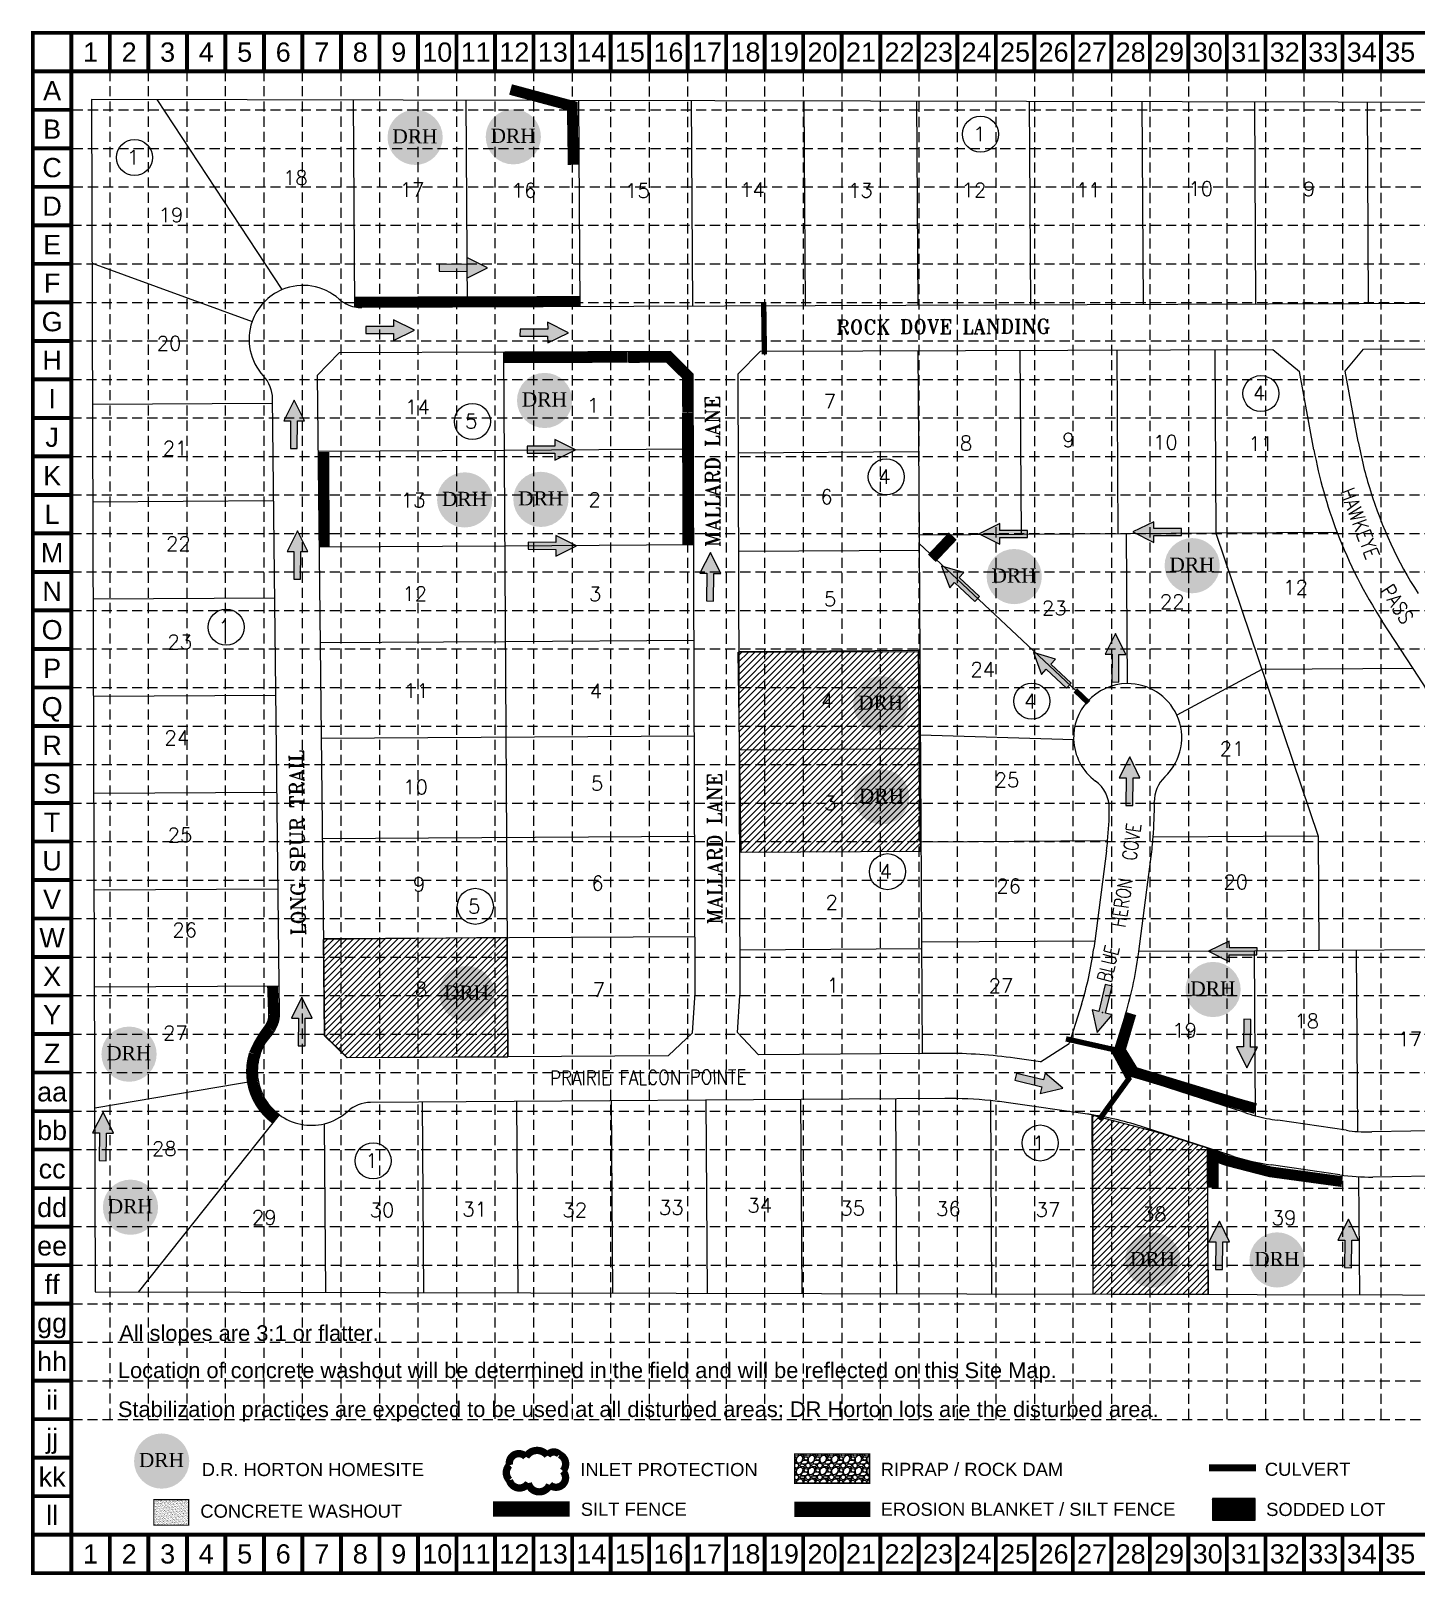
# Model space of a CAD drawing. Extents: x -29 to 2711, y -265 to 1449.
# Drawn here: x -29 to 1508, y -265 to 1449 of the extents above; entities that cross this region are included whole.
import ezdxf
from ezdxf.enums import TextEntityAlignment as Align

# ---------------------------------------------------------------- set-up
doc = ezdxf.new("R2010")
doc.units = 0
doc.header["$MEASUREMENT"] = 0
doc.linetypes.add('ACAD_ISO02W100', pattern=[15, 12, -3])
doc.linetypes.add('HIDDEN', pattern=[0.375, 0.25, -0.125])
doc.layers.get('0').update_dxf_attribs({"linetype": 'CONTINUOUS'})
for name, color, linetype in [('$-LOTS', 7, 'CONTINUOUS'), ('$-ROW', 7, 'CONTINUOUS'), ('$-THE_BOUNDARY', 6, 'CONTINUOUS'), ('BASE', 7, 'CONTINUOUS'), ('CULVERTS', 7, 'CONTINUOUS'), ('EROSION BLANKET', 84, 'CONTINUOUS'), ('FP-ARROWS', 7, 'CONTINUOUS'), ('FP-BLKNUM', 3, 'CONTINUOUS'), ('FP-LOTNUM', 7, 'CONTINUOUS'), ('FP-STNAME', 7, 'CONTINUOUS'), ('GRID', 254, 'HIDDEN'), ('LEGEND', 7, 'CONTINUOUS'), ('SILT FENCE', 200, 'CONTINUOUS'), ('SODDED LOT', 2, 'CONTINUOUS')]:
    doc.layers.add(name, color=color, linetype=linetype)
doc.styles.add('DRHorton', font='dutcheb.ttf')
doc.styles.add('L100T', font='romant.shx', dxfattribs={"height": 40})
doc.styles.add("L200'", font='ARIAL.TTF', dxfattribs={"height": 0.001969})
doc.styles.add('ROMANS', font='romans.shx')
doc.styles.get("Standard").update_dxf_attribs({"font": 'ARIAL.TTF'})

# ---------------------------------------------------------------- blocks, each defined once
blk = doc.blocks.new('DRHorton')
h = blk.add_hatch(color=1)
h.paths.add_polyline_path([(78.7, 25.8, 1), (40.4, 25.8, 1)])
h.paths.add_polyline_path([(42.3, 17.9), (76.5, 17.9), (76.5, 34.9), (42.3, 34.9)], flags=24)
at = {"layer": 'BASE', "color": 176, "style": 'DRHorton'}
blk.add_text('DRH', height=9.81, dxfattribs=at).set_placement((59.4, 21.6), align=Align.CENTER)
blk = doc.blocks.new('arrow')
blk.add_lwpolyline([(-67, -25.4), (-59.3, -25.4), (-59.6, -56.1), (-51.9, -56.2), (-51.6, -25.5), (-44, -25.5), (-55.3, -2.4), (-67, -25.4)], close=True)
at = {"color": 254}
for points in [[(-44, -25.5), (-67, -25.4), (-55.3, -2.4), (-67, -25.4)], [(-59.6, -56.1), (-51.9, -56.2), (-59.3, -25.4), (-51.6, -25.5)]]:
    blk.add_solid(points, dxfattribs=at)

msp = doc.modelspace()

# ---------------------------------------------------------------- hatches: boundary and pattern name
at = {"layer": 'BASE'}
h = msp.add_hatch(dxfattribs=at)
h.set_pattern_fill('AR-SAND', color=30, scale=1.127505, style=0)
h.set_pattern_definition([(37.5, (1061.0858, -293.9745), (-0.0710254, 2.1725043), [0, -1.7138083, 0, -1.9167593, 0, -1.8321964]), (7.5, (1061.0858, -293.9745), (1.995433, 3.181985), [0, -0.9245545, 0, -1.5446825, 0, -0.5919404]), (327.5, (1059.699, -293.9745), (3.511212, 0.0063806), [0, -0.5637527, 0, -2.02951, 0, -2.649638]), (317.5, (1059.699, -293.9745), (3.389424, 0.989584), [0, -0.2818764, 0, -1.3304565, 0, -1.5221324])])
h.paths.add_polyline_path([(145.6, -209.4), (145.6, -181.2), (107, -181.2), (107, -209.4)])
at = {"layer": 'LEGEND', "linetype": 'ACAD_ISO02W100'}
h = msp.add_hatch(dxfattribs=at)
h.set_pattern_fill('GRAVEL', color=240, scale=13.026866, style=0)
h.set_pattern_definition([(228.0128, (-108.5827, -820.5868), (-104.214901, -117.241807), [1.75258, -173.50597]), (184.9697, (-109.7551, -821.88944), (156.3223997, 13.02675226), [3.00749, -297.74106]), (132.5104, (-112.7513, -822.15), (130.2685341, -143.2956335), [2.12062, -209.94138]), (267.2737, (-117.83176, -825.4067), (13.02681362, 260.53731384), [2.73874, -271.13542]), (292.8337, (-117.962, -828.14234), (-65.13445654, 156.32233926), [2.68555, -265.87016]), (357.2737, (-116.9199, -830.61744), (-260.53731384, 13.02681362), [2.73874, -271.13542]), (37.6942, (-114.18424, -830.7477), (-169.34934719, -130.26853001), [3.62185, -358.56251]), (72.2553, (-111.31833, -828.53314), (91.1881987, 286.5909919), [3.4194, -338.52031]), (121.4296, (-110.2762, -825.2764), (-104.21503127, 169.34918684), [2.74802, -272.05401]), (175.2364, (-111.7091, -822.9316), (143.2955328, -13.0267552), [3.13729, -153.72695]), (222.3974, (-114.8356, -822.67105), (-156.32248176, -143.29541735), [4.05719, -401.66223]), (138.8141, (-104.9352, -825.537), (-91.1880969, 78.161158), [1.38477, -137.0927]), (171.4692, (-105.9773, -824.6251), (169.34922916, -26.05383404), [2.63451, -260.81753]), (225, (-108.583, -824.234), (-1e-15, -13.02687), [1.84227, -16.58049]), (203.1986, (-109.4946, -822.671), (65.134324, 26.0537483), [0.9921, -98.21755]), (291.8014, (-110.4064, -823.0619), (-13.0268643, 39.0806), [1.40303, -68.74879]), (30.9638, (-109.8854, -824.3645), (39.0805707, 26.0537634), [2.27878, -73.68025]), (161.5651, (-107.9313, -823.192), (26.053737, -13.026845), [1.64778, -39.54679]), (16.3895, (-117.962, -823.06186), (130.26868364, 39.08050153), [2.30836, -228.52828]), (70.3462, (-115.7475, -822.4105), (-52.1074001, -143.2955483), [1.93659, -191.7217]), (293.1986, (-107.9313, -820.5868), (-26.0537483, 65.134324), [1.98419, -97.22546]), (343.6105, (-107.1497, -822.4105), (-130.26868364, 39.08050153), [2.30836, -228.52828]), (339.444, (-117.962, -831.1385), (-65.1343515, 26.0536788), [2.22603, -109.07556]), (294.7751, (-115.8777, -831.9201), (-65.13422575, 143.2955651), [1.86516, -184.65117]), (66.8014, (-107.801, -833.6136), (26.0537483, 65.134324), [1.98419, -97.22546]), (17.354, (-107.01946, -831.78986), (-169.3492778, -52.1073904), [2.18371, -216.18636]), (69.444, (-114.1842, -833.6136), (-26.0536788, -65.1343515), [1.11302, -110.18858]), (101.3099, (-108.5827, -833.6136), (-13.0268347, 52.107472), [0.66424, -65.76]), (165.9638, (-108.713, -832.9623), (39.080604, -13.02684), [2.68555, -51.02558]), (186.009, (-111.3183, -832.3109), (130.26865176, 13.0268566), [2.48878, -246.38913]), (303.6901, (-109.8854, -825.537), (-13.026883, 26.053725), [1.87876, -45.09027]), (353.1572, (-108.8432, -827.1002), (221.45670523, -26.05383519), [3.28009, -324.72801]), (60.9454, (-105.5865, -827.491), (-52.1074624, -91.1880635), [1.3412, -132.77859]), (90, (-104.935, -826.319), (-13.02687, 13.02687), [0.78161, -12.24525]), (120.2564, (-111.5789, -831.9201), (52.1073954, -91.1880905), [1.80974, -179.16526]), (48.0128, (-112.4907, -830.3569), (104.214901, 117.241807), [3.50516, -171.75339]), (0, (-110.146, -827.752), (13.02687, 13.02687), [3.38699, -9.63988]), (325.3048, (-106.7589, -827.7515), (-130.2685802, 91.18817066), [2.05973, -203.9131]), (254.0546, (-105.0654, -828.924), (-13.026864, -52.1074636), [1.89674, -92.94028]), (207.646, (-105.5865, -830.7477), (-247.51038988, -130.26875548), [3.08821, -305.73368]), (175.4261, (-108.32215, -832.18066), (-169.34925877, 13.02679778), [3.26712, -323.44501])])
h.paths.add_polyline_path([(818.3, -162.7), (901.2, -162.8), (901.2, -130.3), (818.3, -130.4)])
at = {"layer": 'LEGEND'}
h = msp.add_hatch(dxfattribs=at)
h.set_pattern_fill('ANSI31', color=2, scale=112.61999, style=0)
h.set_pattern_definition([(45, (1224.732, -263.398), (-9.9543, 9.9543), [])])
h.paths.add_polyline_path([(1281.8, -179.9), (1281.8, -181.4), (1281.8, -203.9), (1329.4, -203.9), (1329.4, -179.9)])
h = msp.add_hatch(dxfattribs=at)
h.set_pattern_fill('ANSI31', color=2, scale=5.631, style=0)
h.set_pattern_definition([(45, (1224.7321, -263.3979), (-0.4977147, 0.4977147), [])])
h.paths.add_polyline_path([(1281.8, -179.9), (1281.8, -181.4), (1281.8, -203.9), (1329.4, -203.9), (1329.4, -179.9)])
at = {"layer": 'SODDED LOT'}
h = msp.add_hatch(dxfattribs=at)
h.set_pattern_fill('ANSI31', color=256, scale=40, style=0)
h.paths.add_polyline_path([(957.4, 538.4), (758.8, 537.4), (755.5, 759.7), (955.4, 760.5)])
h = msp.add_hatch(dxfattribs=at)
h.set_pattern_fill('ANSI31', color=256, scale=40, style=0)
h.paths.add_polyline_path([(499.2, 443.1), (295.1, 440.9), (296.1, 334.4), (321.1, 309.9), (500, 310.6)])
h = msp.add_hatch(dxfattribs=at)
h.set_pattern_fill('ANSI31', color=256, scale=40, style=0)
h.paths.add_polyline_path([(1149.1, 245.8), (1222.3, 226.7), (1276.1, 209.7), (1277, 46.6), (1149.4, 47.2)])

# ---------------------------------------------------------------- linework, layer by layer
at = {"layer": '$-LOTS', "color": 7}
for p, q in [((249.4, 1162.2), (110.6, 1373.2)), ((328.4, 1372.7), (329.8, 1143)), ((453.4, 1372.5), (454.8, 1142.6)), ((578.4, 1372.2), (579.8, 1143.1)), ((703.4, 1371.9), (704.8, 1143.5)), ((828.4, 1371.7), (829.8, 1144)), ((953.4, 1371.4), (954.8, 1144.5)), ((1078.4, 1371.1), (1079.8, 1144.9)), ((1203.4, 1370.9), (1204.8, 1145.4)), ((1328.4, 1370.6), (1329.8, 1145.9)), ((1453.4, 1370.3), (1454.8, 1146.3)), ((38.6, 1191.5), (216, 1126.7)), ((495, 1092.8), (499.8, 311)), ((955, 1094.5), (956.2, 889.7)), ((1068.1, 1094.9), (1069.4, 890.4)), ((1175.8, 1095.3), (1177, 891.1)), ((1284.5, 1095.7), (1285.8, 891.7)), ((39, 1034.9), (238.5, 1036.1)), ((495.7, 983.8), (289.1, 982.6)), ((705.8, 985.1), (495.7, 983.8)), ((955.7, 982), (755.8, 980.8)), ((39.4, 926.8), (239.7, 928)), ((1285.8, 891.7), (1186.2, 891.1)), ((1420.3, 892.6), (1285.8, 891.7)), ((1285.8, 891.7), (1399.2, 555.6)), ((496.3, 877.6), (290.3, 876.3)), ((706.2, 878.9), (496.3, 877.6)), ((1186.2, 891.1), (956.2, 889.7)), ((956.2, 889.7), (956.3, 880.4)), ((956.3, 880.4), (959.8, 314.1)), ((956.3, 880.4), (1143.1, 704.9)), ((1186.2, 891.1), (1187.3, 724.8)), ((956.4, 872.8), (756.2, 871.5)), ((39.7, 818.8), (240.9, 820)), ((706.5, 772.6), (497, 771.3)), ((497, 771.3), (291.5, 770.1)), ((957, 761.5), (756.6, 760.3)), ((1336.8, 740.5), (1242.3, 689.9)), ((1504.5, 741.5), (1336.8, 740.5)), ((40, 710.8), (242.1, 712)), ((706.9, 666.4), (292.7, 663.8)), ((957.7, 652.3), (756.9, 651)), ((957.6, 667.9), (1127.9, 662.7)), ((40.3, 603.3), (243.3, 604.5)), ((707.3, 555.2), (293.9, 552.6)), ((1165.5, 550.3), (958.3, 549)), ((1399.2, 555.6), (1216.1, 554.5)), ((1399.2, 555.6), (1399.9, 428.5)), ((958.4, 538.5), (757.3, 537.3)), ((40.6, 495.8), (244.6, 497)), ((707.6, 443.9), (295.2, 441.4)), ((959.1, 430.3), (757.7, 429)), ((1151.2, 439.1), (959, 437.9)), ((1672.1, 430.2), (1399.9, 428.5)), ((1443.1, 227.6), (1441.9, 428.7)), ((1328.6, 428), (1200, 427.3)), ((1399.9, 428.5), (1328.6, 428)), ((1329.8, 245.2), (1328.6, 428)), ((41, 388.3), (245.8, 389.5)), ((41.4, 253.8), (222.7, 284.6)), ((406.5, 48.7), (405.2, 260.3)), ((511.3, 48.4), (510, 261)), ((616.3, 48.2), (615, 261.7)), ((721.3, 48), (720, 262.5)), ((826.4, 47.7), (825.1, 263.2)), ((931.7, 47.5), (930.4, 263.9)), ((1037.1, 47.2), (1035.8, 261.9)), ((246, 246.3), (89.6, 49.4)), ((1149.4, 47), (1148.3, 246.1)), ((297.7, 48.9), (296.5, 236.3)), ((1277.3, 46.7), (1276.3, 209.6)), ((1445.3, 46.3), (1444.5, 177.4))]:
    msp.add_line(p, q, dxfattribs=at)
at = {"layer": '$-ROW', "color": 7}
for p, q in [((1608.5, 1146.9), (337.9, 1142.2)), ((312.8, 1092.1), (288.1, 1067)), ((680.4, 1093.4), (312.8, 1092.1)), ((705.5, 1068.5), (680.4, 1093.4)), ((755.5, 1068.7), (780.4, 1093.8)), ((780.4, 1093.8), (1348.8, 1095.9)), ((1348.8, 1095.9), (1378.3, 1071.4)), ((1429.1, 1071.6), (1449.6, 1096.3)), ((1449.6, 1096.3), (1574.7, 1096.8)), ((288.1, 1067), (296.4, 334.6)), ((707.8, 386.8), (705.5, 1068.5)), ((1394.5, 984.4), (1378.3, 1071.4)), ((1443.6, 993.5), (1429.1, 1071.6)), ((1504.5, 741.5), (1470.3, 794.2)), ((1581.4, 623.1), (1504.5, 741.5)), ((1164.2, 539.2), (1151.2, 439.1)), ((1200, 427.3), (1213.8, 532.8)), ((1151.2, 439.1), (1150.1, 431)), ((1199.7, 424.5), (1200, 427.3)), ((704.7, 337.3), (707.7, 381.5)), ((754.8, 337.6), (757.5, 378.1)), ((1136.4, 368.5), (1123, 325.2)), ((1173, 317.8), (1184.2, 353.6)), ((296.4, 334.6), (321.7, 309.7)), ((678, 312.2), (704.7, 337.3)), ((754.8, 337.6), (778.1, 312.8)), ((321.7, 309.7), (678, 312.2)), ((959.8, 314.1), (778.1, 312.8)), ((984.5, 314.3), (959.8, 314.1)), ((1090.9, 304.9), (1062.7, 308.9)), ((1090.9, 304.9), (1123, 325.2)), ((1173, 317.8), (1190.1, 288.7)), ((1317.9, 248.7), (1220.7, 280.1)), ((984.9, 264.3), (347.5, 259.9)), ((1143.3, 246.9), (1055.6, 259.4)), ((1430.4, 229), (1354.4, 240.1)), ((1276.3, 209.6), (1205.3, 232.5)), ((1558, 228.8), (1458.9, 227.1)), ((1302.5, 201.1), (1276.3, 209.6)), ((1423.1, 179.5), (1347.1, 190.7)), ((1722.1, 181.7), (1459.7, 177.1))]:
    msp.add_line(p, q, dxfattribs=at)
msp.add_lwpolyline([(228.4, 1066.4, -0.184661), (238.4, 1041.2), (246.1, 359.5, -0.184661), (236.7, 334)], format="xyb", dxfattribs=at)
msp.add_lwpolyline([(757.8, 387), (755.5, 1068.7)], dxfattribs=at)
for centre, radius, start, end in [((272.7, 1106.9), 60, 48.3635, 112.8302), ((272.7, 1106.9), 60, 112.8302, 160.7526), ((337.8, 1180.2), 38, 228.3635, 257.878), ((337.8, 1180.2), 38, 257.878, 270.2131), ((272.7, 1106.9), 60, 160.7526, 222.4958), ((1910.7, 1080), 525, 190.5009, 200.9221), ((1910.7, 1080), 475, 190.5009, 197.263), ((1910.7, 1080), 475, 197.263, 212.51), ((1910.7, 1080), 525, 200.9221, 212.988), ((1187.8, 664.9), 60, 90.5327, 138.1845), ((1187.8, 664.9), 60, 24.686, 90.5327), ((1187.8, 664.9), 60, 138.1845, 182.0635), ((1187.8, 664.9), 60, 313.5439, 24.686), ((1187.8, 664.9), 60, 182.0635, 233.3847), ((1255.3, 593.8), 38, 133.5439, 180.7483), ((1129.4, 586.2), 38, 359.7315, 53.3847), ((792.4, 587.8), 375, 354.2676, 359.7315), ((792.4, 587.8), 425, 355.5063, 0.7483), ((792.4, 587.8), 375, 352.5619, 354.2676), ((792.4, 587.8), 425, 352.5619, 355.5063), ((778.3, 479.5), 375, 342.7691, 352.5619), ((778.3, 479.5), 425, 342.7691, 352.5619), ((632.8, 386.6), 75, 356.131, 0.1931), ((632.8, 386.6), 125, 356.131, 0.1931), ((281.8, 294.5), 60, 138.7965, 189.4385), ((988.1, -210.7), 525, 81.833, 90.3894), ((281.8, 294.5), 60, 189.4385, 233.3354), ((1090, -124.3), 425, 72.0874, 76.3765), ((347.7, 221.9), 38, 90.3894, 132.2391), ((988.1, -210.7), 475, 84.2383, 90.3894), ((988.1, -210.7), 475, 81.833, 84.2383), ((281.8, 294.5), 60, 233.3354, 284.1398), ((281.8, 294.5), 60, 284.1398, 312.2391), ((1090, -124.3), 375, 81.0597, 81.833), ((1090, -124.3), 375, 72.0874, 81.0597), ((1387.1, 462.7), 225, 252.0874, 255.2377), ((1387.1, 462.7), 225, 255.2377, 261.6417), ((1455.9, 402.1), 175, 261.6417, 265.8274), ((1455.9, 402.1), 175, 265.8274, 270.9882), ((1387.1, 462.7), 275, 252.0874, 261.6417), ((1455.9, 402.1), 225, 261.6417, 270.9882)]:
    msp.add_arc(centre, radius, start, end, dxfattribs=at)
at = {"layer": '$-THE_BOUNDARY', "color": 7}
msp.add_lwpolyline([(38, 1373.4), (42, 49.5), (2298.8, 44.3), (2548, 653.8, 0.098882), (2633.4, 1095.5), (2631.8, 1367.8)], format="xyb", close=True, dxfattribs=at)
at = {"color": 7}
msp.add_point((1159.9, 359.8), dxfattribs=at)
at = {"layer": 'BASE', "const_width": 4.28}
for points in [[(-27.3, -262.7), (2708.7, -262.7), (2708.7, 1447.3), (-27.3, 1447.3)], [(15.4, -219.9), (2665.9, -219.9), (2665.9, 1404.6), (15.4, 1404.6)]]:
    msp.add_lwpolyline(points, close=True, dxfattribs=at)
for points in [[(15.4, 1404.6), (15.4, 1447.3)], [(58.2, 1404.6), (58.2, 1447.3)], [(100.9, 1404.6), (100.9, 1447.3)], [(143.7, 1404.6), (143.7, 1447.3)], [(186.4, 1404.6), (186.4, 1447.3)], [(229.2, 1404.6), (229.2, 1447.3)], [(271.9, 1404.6), (271.9, 1447.3)], [(314.7, 1404.6), (314.7, 1447.3)], [(357.4, 1404.6), (357.4, 1447.3)], [(400.2, 1404.6), (400.2, 1447.3)], [(442.9, 1404.6), (442.9, 1447.3)], [(485.7, 1404.6), (485.7, 1447.3)], [(528.4, 1404.6), (528.4, 1447.3)], [(571.2, 1404.6), (571.2, 1447.3)], [(613.9, 1404.6), (613.9, 1447.3)], [(656.7, 1404.6), (656.7, 1447.3)], [(699.4, 1404.6), (699.4, 1447.3)], [(742.2, 1404.6), (742.2, 1447.3)], [(784.9, 1404.6), (784.9, 1447.3)], [(827.7, 1404.6), (827.7, 1447.3)], [(870.4, 1404.6), (870.4, 1447.3)], [(913.2, 1404.6), (913.2, 1447.3)], [(955.9, 1404.6), (955.9, 1447.3)], [(998.7, 1404.6), (998.7, 1447.3)], [(1041.4, 1404.6), (1041.4, 1447.3)], [(1084.2, 1404.6), (1084.2, 1447.3)], [(1126.9, 1404.6), (1126.9, 1447.3)], [(1169.7, 1404.6), (1169.7, 1447.3)], [(1212.4, 1404.6), (1212.4, 1447.3)], [(1255.2, 1404.6), (1255.2, 1447.3)], [(1297.9, 1404.6), (1297.9, 1447.3)], [(1340.7, 1404.6), (1340.7, 1447.3)], [(1383.4, 1404.6), (1383.4, 1447.3)], [(1426.2, 1404.6), (1426.2, 1447.3)], [(1468.9, 1404.6), (1468.9, 1447.3)], [(15.4, 1404.6), (-27.3, 1404.6)], [(15.4, 1361.8), (-27.3, 1361.8)], [(15.4, 1319.1), (-27.3, 1319.1)], [(15.4, 1276.3), (-27.3, 1276.3)], [(15.4, 1233.6), (-27.3, 1233.6)], [(15.4, 1190.8), (-27.3, 1190.8)], [(15.4, 1148.1), (-27.3, 1148.1)], [(15.4, 1105.3), (-27.3, 1105.3)], [(15.4, 1062.6), (-27.3, 1062.6)], [(15.4, 1019.8), (-27.3, 1019.8)], [(15.4, 977.1), (15.4, 1019.8)], [(15.4, 977.1), (-27.3, 977.1)], [(15.4, 934.3), (-27.3, 934.3)], [(15.4, 891.6), (-27.3, 891.6)], [(15.4, 848.8), (-27.3, 848.8)], [(15.4, 806.1), (-27.3, 806.1)], [(15.4, 763.3), (-27.3, 763.3)], [(15.4, 720.6), (-27.3, 720.6)], [(15.4, 677.8), (-27.3, 677.8)], [(15.4, 635.1), (-27.3, 635.1)], [(15.4, 592.3), (-27.3, 592.3)], [(15.4, 549.6), (-27.3, 549.6)], [(15.4, 506.8), (-27.3, 506.8)], [(15.4, 464.1), (-27.3, 464.1)], [(15.4, 421.3), (-27.3, 421.3)], [(15.4, 378.6), (-27.3, 378.6)], [(15.4, 335.8), (-27.3, 335.8)], [(15.4, 293.1), (-27.3, 293.1)], [(15.4, 250.3), (-27.3, 250.3)], [(15.4, 207.6), (-27.3, 207.6)], [(15.4, 164.8), (-27.3, 164.8)], [(15.4, 122.1), (-27.3, 122.1)], [(15.4, 79.3), (-27.3, 79.3)], [(15.4, 36.6), (-27.3, 36.6)], [(15.4, -6.2), (-27.3, -6.2)], [(15.4, -48.9), (-27.3, -48.9)], [(15.4, -91.7), (-27.3, -91.7)], [(15.4, -134.4), (-27.3, -134.4)], [(15.4, -177.2), (-27.3, -177.2)], [(15.4, -219.9), (-27.3, -219.9)], [(15.4, -262.7), (15.4, -219.9)], [(58.2, -262.7), (58.2, -219.9)], [(100.9, -262.7), (100.9, -219.9)], [(143.7, -262.7), (143.7, -219.9)], [(186.4, -262.7), (186.4, -219.9)], [(229.2, -262.7), (229.2, -219.9)], [(271.9, -262.7), (271.9, -219.9)], [(314.7, -262.7), (314.7, -219.9)], [(357.4, -262.7), (357.4, -219.9)], [(400.2, -262.7), (400.2, -219.9)], [(442.9, -262.7), (442.9, -219.9)], [(485.7, -262.7), (485.7, -219.9)], [(528.4, -262.7), (528.4, -219.9)], [(571.2, -262.7), (571.2, -219.9)], [(613.9, -262.7), (613.9, -219.9)], [(656.7, -262.7), (656.7, -219.9)], [(699.4, -262.7), (699.4, -219.9)], [(742.2, -262.7), (742.2, -219.9)], [(784.9, -262.7), (784.9, -219.9)], [(827.7, -262.7), (827.7, -219.9)], [(870.4, -262.7), (870.4, -219.9)], [(913.2, -262.7), (913.2, -219.9)], [(955.9, -262.7), (955.9, -219.9)], [(998.7, -262.7), (998.7, -219.9)], [(1041.4, -262.7), (1041.4, -219.9)], [(1084.2, -262.7), (1084.2, -219.9)], [(1126.9, -262.7), (1126.9, -219.9)], [(1169.7, -262.7), (1169.7, -219.9)], [(1212.4, -262.7), (1212.4, -219.9)], [(1255.2, -262.7), (1255.2, -219.9)], [(1297.9, -262.7), (1297.9, -219.9)], [(1340.7, -262.7), (1340.7, -219.9)], [(1383.4, -262.7), (1383.4, -219.9)], [(1426.2, -262.7), (1426.2, -219.9)], [(1468.9, -262.7), (1468.9, -219.9)]]:
    msp.add_lwpolyline(points, dxfattribs=at)
at = {"layer": 'BASE', "color": 30, "const_width": 1.41}
msp.add_lwpolyline([(107, -209.4), (145.6, -209.4), (145.6, -181.2), (107, -181.2)], close=True, dxfattribs=at)
at = {"layer": 'CULVERTS', "color": 5, "const_width": 6}
for points in [[(784.6, 1090.4), (783.8, 1148.3)], [(1144.2, 703.6), (1129.7, 717.4)], [(1156.2, 240.8), (1189, 286.1), (1171.4, 318.8), (1119.3, 330.5)]]:
    msp.add_lwpolyline(points, dxfattribs=at)
at = {"layer": 'EROSION BLANKET', "const_width": 12}
for points in [[(330.2, 1148.4), (579.7, 1149.1)], [(632.9, 1087.1), (495.2, 1086.6)], [(699.2, 1025.6), (699.6, 879.6)], [(296.3, 876.5), (295.6, 982)], [(1191.5, 358.6), (1179.2, 317.1)], [(1329.6, 253.1), (1308.9, 258.9), (1192.3, 294.4)], [(1425.9, 172), (1345.9, 182.9), (1298.7, 195.1), (1282.6, 200.8), (1282.9, 165.3)]]:
    msp.add_lwpolyline(points, dxfattribs=at)
msp.add_lwpolyline([(238.7, 389.3), (239.8, 357.7, -0.168922), (235.2, 342.3, 0.067849), (218.3, 313.5, 0.319025), (241.8, 241.5, 3.392187)], format="xyb", dxfattribs=at)
at = {"layer": 'FP-BLKNUM', "color": 7}
for centre in [(1024.5, 1334.7), (85.5, 1308.9), (1335.7, 1046.8), (460.5, 1015.8), (919.9, 954.5), (187.3, 787.6), (1081.4, 705.4), (921.2, 516.1), (463.8, 477.6), (1090.7, 214.9), (350.3, 195.1)]:
    msp.add_circle(centre, 20, dxfattribs=at)
at = {"layer": 'GRID', "color": 253, "linetype": 'HIDDEN', "ltscale": 45}
for p, q in [((58, 1405), (58, -91.9)), ((100.8, 1405), (100.8, -91.9)), ((143.5, 1405), (143.5, -91.9)), ((186.3, 1405), (186.3, -91.9)), ((229, 1405), (229, -91.9)), ((271.8, 1405), (271.8, -91.9)), ((314.5, 1405), (314.5, -91.9)), ((357.3, 1405), (357.3, -91.9)), ((400, 1405), (400, -91.9)), ((442.8, 1405), (442.8, -91.9)), ((485.5, 1405), (485.5, -91.9)), ((528.3, 1405), (528.3, -91.9)), ((571.2, 1404.6), (571.2, -91.9)), ((613.9, 1404.6), (613.9, -91.9)), ((656.7, 1404.6), (656.7, -91.9)), ((699.4, 1404.6), (699.4, -91.9)), ((742.2, 1404.6), (742.2, -91.9)), ((784.9, 1404.6), (784.9, -91.9)), ((827.7, 1404.6), (827.7, -91.9)), ((870.4, 1404.6), (870.4, -91.9)), ((913.2, 1404.6), (913.2, -91.9)), ((955.9, 1404.6), (955.9, -91.9)), ((998.7, 1404.6), (998.7, -91.9)), ((1041.4, 1404.6), (1041.4, -91.9)), ((1084.2, 1404.6), (1084.2, -91.9)), ((1126.9, 1404.6), (1126.9, -91.9)), ((1169.7, 1404.6), (1169.7, -91.9)), ((1212.4, 1404.6), (1212.4, -91.9)), ((1255.2, 1404.6), (1255.2, -91.9)), ((1297.9, 1404.6), (1297.9, -91.9)), ((1340.7, 1404.6), (1340.7, -91.9)), ((1383.4, 1404.6), (1383.4, -91.9)), ((1426.2, 1404.6), (1426.2, -91.9)), ((1468.9, 1404.6), (1468.9, -91.9)), ((17, 1361.7), (2667.5, 1361.7)), ((17, 1318.9), (2667.5, 1318.9)), ((17, 1276.2), (2667.5, 1276.2)), ((15.4, 1233.6), (2665.9, 1233.6)), ((15.4, 1190.8), (2665.9, 1190.8)), ((15.4, 1148.1), (2665.9, 1148.1)), ((15.4, 1105.3), (2665.9, 1105.3)), ((15.4, 1062.6), (2665.9, 1062.6)), ((15.4, 1019.8), (2665.9, 1019.8)), ((15.4, 977.1), (2665.9, 977.1)), ((15.4, 934.3), (2665.9, 934.3)), ((15.4, 891.6), (2665.9, 891.6)), ((15.4, 848.8), (2665.9, 848.8)), ((15.4, 806.1), (2665.9, 806.1)), ((15.4, 763.3), (2665.9, 763.3)), ((15.4, 720.6), (2665.9, 720.6)), ((15.4, 677.8), (2665.9, 677.8)), ((15.4, 635.1), (2665.9, 635.1)), ((15.4, 592.3), (2665.9, 592.3)), ((15.4, 549.6), (2665.9, 549.6)), ((15.4, 506.8), (2665.9, 506.8)), ((15.4, 464.1), (2665.9, 464.1)), ((15.4, 421.3), (2665.9, 421.3)), ((15.4, 378.6), (2665.9, 378.6)), ((15.4, 335.8), (2665.9, 335.8)), ((15.4, 293.1), (2665.9, 293.1)), ((15.4, 250.3), (2665.9, 250.3)), ((15.4, 207.6), (2665.9, 207.6)), ((15.4, 164.8), (2665.9, 164.8)), ((15.4, 122.1), (2665.9, 122.1)), ((16.4, 79.1), (2666.9, 79.1)), ((16.4, 36.4), (2666.9, 36.4)), ((16.4, -6.4), (2666.9, -6.4)), ((16.4, -49.1), (2666.9, -49.1)), ((16.4, -91.9), (2666.9, -91.9))]:
    msp.add_line(p, q, dxfattribs=at)
at = {"layer": 'LEGEND', "color": 170, "ltscale": 100, "const_width": 8.11}
msp.add_lwpolyline([(520, -133.5, 0.520567), (520, -133.5, 0.765195), (501.7, -142.7, 0.417879), (501.6, -159.4, 0.6649), (522.6, -162.6, 0.744833), (546.2, -164.5, 0.975642), (560.9, -149.3, 0.520567), (557.2, -131, 0.520567), (543.8, -132.2, 0.540264), (520, -133.5)], format="xyb", close=True, dxfattribs=at)
at = {"layer": 'LEGEND', "color": 240, "const_width": 1.63}
msp.add_lwpolyline([(818.3, -162.7), (901.2, -162.8), (901.2, -130.3), (818.3, -130.4)], close=True, dxfattribs=at)
at = {"layer": 'LEGEND', "color": 200, "const_width": 16.9}
msp.add_lwpolyline([(483.5, -191.3), (568.5, -191.3)], dxfattribs=at)
at = {"layer": 'LEGEND', "color": 84, "const_width": 16.9}
msp.add_lwpolyline([(817.9, -191.7), (902.1, -191.7)], dxfattribs=at)
at = {"layer": 'LEGEND', "color": 2}
msp.add_lwpolyline([(1281.8, -181.4), (1281.8, -203.9), (1329.4, -203.9), (1329.4, -179.9), (1281.8, -179.9)], close=True, dxfattribs=at)
at = {"layer": 'SILT FENCE', "const_width": 12}
for points in [[(572.4, 1300.8), (571.4, 1366), (502.9, 1384.4)], [(699.4, 1025.9), (699.1, 1066.4), (678, 1087.1), (633.4, 1086.9)], [(993.7, 888.6), (970.4, 864)], [(1195.6, 291.9), (1178.2, 320.3)]]:
    msp.add_lwpolyline(points, dxfattribs=at)
at = {"layer": 'SILT FENCE', "color": 5, "const_width": 8}
msp.add_lwpolyline([(1330.2, -145.7), (1278.2, -145.7)], dxfattribs=at)
at = {"layer": 'SODDED LOT'}
for points in [[(957.4, 538.4), (758.8, 537.4), (755.5, 759.7), (955.4, 760.5)], [(499.2, 443.1), (295.1, 440.9), (296.1, 334.4), (321.1, 309.9), (500, 310.6)], [(1149.1, 245.8), (1222.3, 226.7), (1276.1, 209.7), (1277, 46.6), (1149.4, 47.2)]]:
    msp.add_lwpolyline(points, close=True, dxfattribs=at)

# ---------------------------------------------------------------- block references
at = {"layer": 'FP-ARROWS'}
for p, rotation in [((480.1, 1131), 270.2756317765864), ((398.8, 1062), 270.2756317765863), ((569.8, 1059.1), 270.2756317765863), ((577.7, 929.1), 270.2756317765863), ((1020.2, 946.4), 90.27563177657326), ((1191, 948.5), 90.27563177657326), ((578.8, 822.4), 270.2756317765863), ((1016.7, 897.9), 47.64690462881202), ((1118.6, 801.7), 47.64690462881444), ((1274.9, 483), 90.2756317765733), ((1099.6, 347.9), 166.7880814288678), ((1264.7, 296), 180), ((1105.5, 221.3), 256.788081428867)]:
    msp.add_blockref('arrow', p, dxfattribs=dict(at, rotation=rotation))
for p in [(318.1, 1041.9), (321.8, 896.9), (780.1, 872.7), (1229.7, 782.8), (1245.3, 645.8), (326.7, 379), (106.1, 251.4), (1344.9, 130.5), (1488.1, 132.6)]:
    msp.add_blockref('arrow', p, dxfattribs=at)
at = {"layer": 'FP-STNAME', "zscale": 1.6}
for p, xscale, yscale in [((301.7, 1290), 1.600000000000023, 1.599999999999909), ((410.7, 1290.6), 1.600000000000023, 1.599999999999909), ((445.4, 997.9), 1.600000000000023, 1.600000000000023), ((356.7, 887.5), 1.600000000000023, 1.600000000000023), ((441.3, 888.1), 1.600000000000023, 1.600000000000023), ((966.6, 802.4), 1.599999999999909, 1.600000000000023), ((1164.1, 814.5), 1.599999999999909, 1.600000000000023), ((818.6, 661.3), 1.600000000000023, 1.600000000000023), ((819.4, 557.9), 1.600000000000023, 1.600000000000023), ((1187.3, 344), 1.599999999999909, 1.599999999999909), ((359, 339.5), 1.599999999999994, 1.599999999999994), ((-15.8, 272.2), 1.600000000000023, 1.600000000000023), ((-14.2, 102.3), 1.600000000000023, 1.600000000000023), ((1120.3, 43.7), 1.599999999999909, 1.599999999999909), ((1258.3, 43.8), 1.599999999999909, 1.599999999999909), ((20.4, -179.5), 1.600000000000023, 1.600000000000023)]:
    msp.add_blockref('DRHorton', p, dxfattribs=dict(at, xscale=xscale, yscale=yscale))

# ---------------------------------------------------------------- texts
at = {"layer": 'BASE'}
for s, height, p in [('1', 21.4, (36.8, 1425.9)), ('2', 21.4, (79.6, 1425.9)), ('3', 21.4, (122.3, 1425.9)), ('4', 21.4, (165.1, 1425.9)), ('5', 21.4, (207.8, 1425.9)), ('6', 21.4, (250.6, 1425.9)), ('7', 21.4, (293.3, 1425.9)), ('8', 21.4, (336.1, 1425.9)), ('9', 21.4, (378.8, 1425.9)), ('10', 21.38, (421.6, 1425.9)), ('11', 21.38, (464.3, 1425.9)), ('12', 21.38, (507.1, 1425.9)), ('13', 21.38, (549.8, 1425.9)), ('14', 21.38, (592.6, 1425.9)), ('15', 21.38, (635.3, 1425.9)), ('16', 21.38, (678.1, 1425.9)), ('17', 21.38, (720.8, 1425.9)), ('18', 21.38, (763.6, 1425.9)), ('19', 21.38, (806.3, 1425.9)), ('20', 21.38, (849.1, 1425.9)), ('21', 21.38, (891.8, 1425.9)), ('22', 21.38, (934.6, 1425.9)), ('23', 21.38, (977.3, 1425.9)), ('24', 21.38, (1020.1, 1425.9)), ('25', 21.38, (1062.8, 1425.9)), ('26', 21.38, (1105.6, 1425.9)), ('27', 21.38, (1148.3, 1425.9)), ('28', 21.38, (1191.1, 1425.9)), ('29', 21.38, (1233.8, 1425.9)), ('30', 21.38, (1276.6, 1425.9)), ('31', 21.38, (1319.3, 1425.9)), ('32', 21.38, (1362.1, 1425.9)), ('33', 21.38, (1404.8, 1425.9)), ('34', 21.38, (1447.6, 1425.9)), ('35', 21.38, (1490.3, 1425.9)), ('A', 21.4, (-5.9, 1383.2)), ('B', 21.4, (-5.9, 1340.4)), ('C', 21.4, (-5.9, 1297.7)), ('D', 21.4, (-5.9, 1254.9)), ('E', 21.4, (-5.9, 1212.2)), ('F', 21.4, (-5.9, 1169.4)), ('G', 21.4, (-5.9, 1126.7)), ('H', 21.4, (-5.9, 1083.9)), ('I', 21.4, (-5.9, 1041.2)), ('J', 21.4, (-5.9, 998.4)), ('K', 21.4, (-5.9, 955.7)), ('L', 21.4, (-5.9, 912.9)), ('M', 21.4, (-5.9, 870.2)), ('N', 21.4, (-5.9, 827.4)), ('O', 21.4, (-5.9, 784.7)), ('P', 21.4, (-5.9, 741.9)), ('Q', 21.4, (-5.9, 699.2)), ('R', 21.4, (-5.9, 656.4)), ('S', 21.4, (-5.9, 613.7)), ('T', 21.4, (-5.9, 570.9)), ('U', 21.4, (-5.9, 528.2)), ('V', 21.4, (-5.9, 485.4)), ('W', 21.4, (-5.9, 442.7)), ('X', 21.4, (-5.9, 399.9)), ('Y', 21.4, (-5.9, 357.2)), ('Z', 21.4, (-5.9, 314.4)), ('aa', 21.38, (-5.9, 271.7)), ('bb', 21.38, (-5.9, 228.9)), ('cc', 21.38, (-5.9, 186.2)), ('dd', 21.38, (-5.9, 143.4)), ('ee', 21.38, (-5.9, 100.7)), ('ff', 21.38, (-5.9, 57.9)), ('gg', 21.38, (-5.9, 15.2)), ('hh', 21.38, (-5.9, -27.6)), ('ii', 21.38, (-5.9, -70.3)), ('jj', 21.38, (-5.9, -113.1)), ('kk', 21.38, (-5.9, -155.8)), ('ll', 21.38, (-5.9, -198.6)), ('1', 21.4, (36.8, -241.3)), ('2', 21.4, (79.6, -241.3)), ('3', 21.4, (122.3, -241.3)), ('4', 21.4, (165.1, -241.3)), ('5', 21.4, (207.8, -241.3)), ('6', 21.4, (250.6, -241.3)), ('7', 21.4, (293.3, -241.3)), ('8', 21.4, (336.1, -241.3)), ('9', 21.4, (378.8, -241.3)), ('10', 21.38, (421.6, -241.3)), ('11', 21.38, (464.3, -241.3)), ('12', 21.38, (507.1, -241.3)), ('13', 21.38, (549.8, -241.3)), ('14', 21.38, (592.6, -241.3)), ('15', 21.38, (635.3, -241.3)), ('16', 21.38, (678.1, -241.3)), ('17', 21.38, (720.8, -241.3)), ('18', 21.38, (763.6, -241.3)), ('19', 21.38, (806.3, -241.3)), ('20', 21.38, (849.1, -241.3)), ('21', 21.38, (891.8, -241.3)), ('22', 21.38, (934.6, -241.3)), ('23', 21.38, (977.3, -241.3)), ('24', 21.38, (1020.1, -241.3)), ('25', 21.38, (1062.8, -241.3)), ('26', 21.38, (1105.6, -241.3)), ('27', 21.38, (1148.3, -241.3)), ('28', 21.38, (1191.1, -241.3)), ('29', 21.38, (1233.8, -241.3)), ('30', 21.38, (1276.6, -241.3)), ('31', 21.38, (1319.3, -241.3)), ('32', 21.38, (1362.1, -241.3)), ('33', 21.38, (1404.8, -241.3)), ('34', 21.38, (1447.6, -241.3)), ('35', 21.38, (1490.3, -241.3))]:
    msp.add_text(s, height=height, dxfattribs=at).set_placement(p, align=Align.MIDDLE_CENTER)
at = {"layer": 'BASE', "color": 7, "style": "L200'"}
for s, p in [('All slopes are 3:1 or flatter.', (68.6, -4.8)), ('Location of concrete washout will be determined in the field and will be reflected on this Site Map.', (67.1, -46.1)), ('Stabilization practices are expected to be used at all disturbed areas; DR Horton lots are the disturbed area.', (67.1, -89.3))]:
    msp.add_text(s, height=17.337, dxfattribs=at).set_placement(p)
at = {"layer": 'FP-BLKNUM', "color": 7, "style": 'ROMANS'}
for s, p in [('1', (1016.4, 1327)), ('1', (77.1, 1301.1)), ('4', (1326.8, 1039.4)), ('5', (452.4, 1008)), ('4', (911, 946.5)), ('1', (178.8, 779.5)), ('4', (1072.8, 697.4)), ('4', (912.5, 508.4)), ('5', (455.7, 469.7)), ('1', (1082.2, 207)), ('1', (341.7, 187.3))]:
    msp.add_text(s, height=16, dxfattribs=at).set_placement(p)
at = {"layer": 'FP-LOTNUM', "color": 7, "style": 'ROMANS'}
for s, p in [('18', (264.1, 1286.4)), ('17', (393.5, 1273.2)), ('16', (517.8, 1272.4)), ('15', (643.8, 1272.1)), ('14', (771.3, 1273.2)), ('13', (891.1, 1272.3)), ('12', (1017.2, 1272.7)), ('11', (1144.2, 1273)), ('10', (1268.9, 1274.2)), ('9', (1389.1, 1274)), ('19', (126, 1245.2)), ('20', (123.9, 1102.5)), ('7', (857.4, 1038.3)), ('14', (399.6, 1032)), ('1', (594.5, 1033.8)), ('8', (1008.4, 991.8)), ('9', (1122.2, 995.2)), ('10', (1229.7, 992.7)), ('11', (1335.4, 991.1)), ('21', (130.6, 986.2)), ('13', (394.8, 928.5)), ('2', (596.2, 929.1)), ('6', (853.6, 932.2)), ('22', (134.3, 880.2)), ('12', (396.5, 824.7)), ('3', (596.7, 824.4)), ('5', (857.5, 818.9)), ('22', (1237.2, 815.7)), ('12', (1374.1, 831.6)), ('23', (1106.3, 808.8)), ('23', (135.8, 771.1)), ('24', (1027, 740.5)), ('11', (398.3, 717.1)), ('4', (597.6, 716.6)), ('4', (854.3, 705.8)), ('24', (132.5, 664.7)), ('21', (1303.6, 652.6)), ('10', (397.4, 610)), ('5', (598.9, 614.1)), ('25', (1053.9, 618)), ('3', (857.5, 592.3)), ('25', (136, 556.7)), ('9', (401.4, 501.9)), ('6', (599.4, 503.3)), ('26', (1055.8, 500.1)), ('20', (1307.7, 504.5)), ('2', (859.3, 482.1)), ('26', (141.3, 451.3)), ('1', (860.7, 390.1)), ('27', (1047.2, 389.4)), ('8', (403.6, 385.6)), ('7', (600.7, 384.9)), ('27', (131, 337)), ('19', (1251, 340)), ('18', (1386.5, 350.3)), ('17', (1500.9, 330.2)), ('28', (118.7, 208.7)), ('29', (229.5, 132.2)), ('30', (360.2, 140.5)), ('31', (463.2, 141.4)), ('32', (574.2, 140.4)), ('33', (681.2, 143.3)), ('34', (779.5, 145.7)), ('35', (882.5, 142.5)), ('36', (988.9, 142)), ('37', (1099.4, 141)), ('38', (1217.4, 136.1)), ('39', (1361.4, 131.8))]:
    msp.add_text(s, height=16, dxfattribs=at).set_placement(p, align=Align.MIDDLE)
at = {"layer": 'FP-STNAME', "color": 7, "style": 'L100T'}
for s, rotation, p in [('ROCK DOVE LANDING', 0.2131, (864.3, 1112.7)), ('MALLARD LANE', 90.1931, (735.6, 876.6)), ('LONG SPUR TRAIL', 90.6462, (275.6, 445.4)), ('MALLARD LANE', 90.1931, (737.9, 457.6))]:
    msp.add_text(s, height=16, rotation=rotation, dxfattribs=at).set_placement(p)
for s, rotation, width, p in [('HAWKEYE ', 290.7938, 0.85, (1423.4, 938.2)), ('PASS', 302.5155, 0.85, (1468, 828.1)), ('COVE', 82.0662, 0.75, (1197.3, 527.8)), ('HERON ', 81.1397, 0.75, (1185.2, 453.7)), ('BLUE ', 76.0243, 0.75, (1169.2, 392.3)), ('PRAIRIE FALCON POINTE ', 0.3894, 0.85, (546.7, 278.9))]:
    msp.add_text(s, height=16, rotation=rotation, dxfattribs=dict(at, width=width)).set_placement(p)
at = {"layer": 'LEGEND', "style": "L200'"}
for s, height, p in [('D.R. HORTON HOMESITE', 14.577, (160.2, -154.9)), ('INLET PROTECTION', 14.577, (580.3, -154.9)), ('RIPRAP / ROCK DAM', 14.577, (913.7, -154.7)), ('CULVERT', 14.58, (1340, -154.6)), ('CONCRETE WASHOUT', 14.577, (158.6, -201.1)), ('SILT FENCE', 14.58, (580.8, -199)), ('EROSION BLANKET / SILT FENCE', 14.577, (913.7, -199)), ('SODDED LOT', 14.58, (1341.5, -199.2))]:
    msp.add_text(s, height=height, dxfattribs=at).set_placement(p)

doc.saveas('drawing.dxf')
